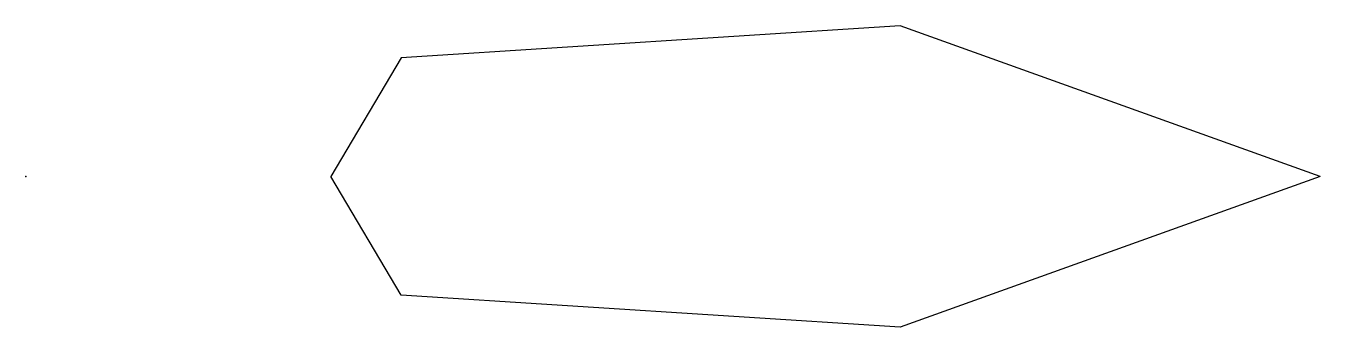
# Model space of a CAD drawing. Header units: millimetres. Extents: x 0 to 2388, y -278 to 278.
import ezdxf

# ---------------------------------------------------------------- set-up
doc = ezdxf.new("R2010")
doc.units = ezdxf.units.MM
doc.header["$MEASUREMENT"] = 0

msp = doc.modelspace()

# ---------------------------------------------------------------- linework, layer by layer
for p, q in [((1613, 277.6), (692.1, 218.7)), ((2387.9, 0), (1613, 277.6)), ((692.1, 218.7), (562.9, 0)), ((692.1, -218.7), (562.9, 0)), ((2387.9, 0), (1613, -277.6)), ((1613, -277.6), (692.1, -218.7))]:
    msp.add_line(p, q)
msp.add_point((0, 0))

doc.saveas('drawing.dxf')
